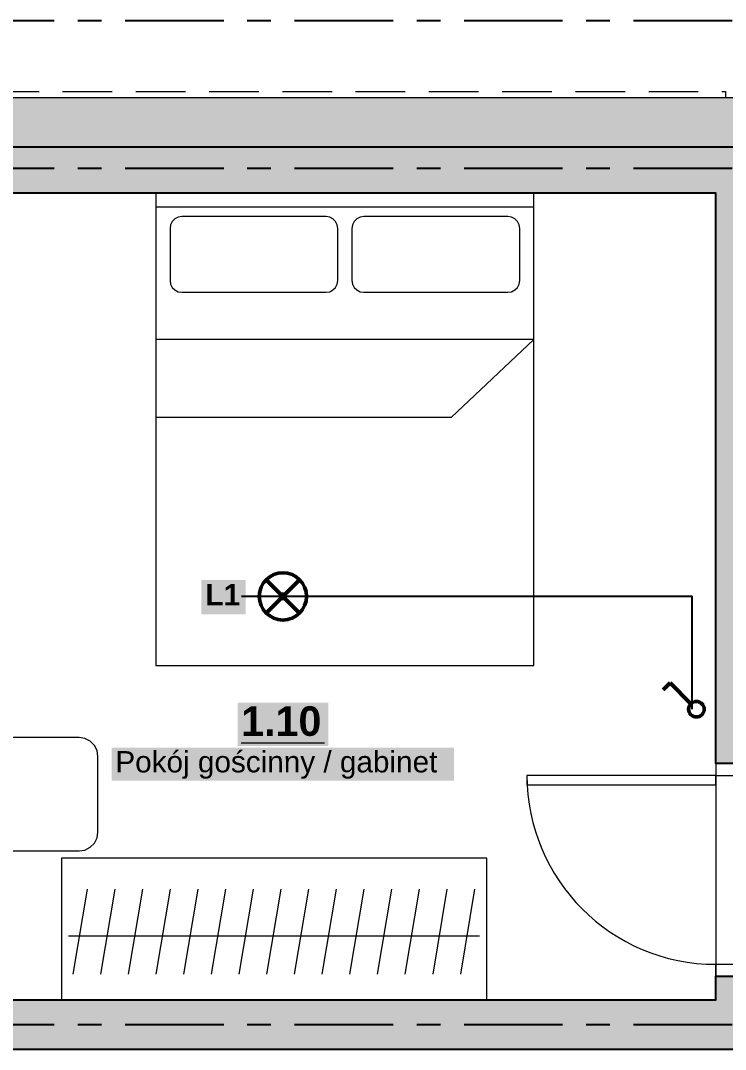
# Model space of a CAD drawing. Header units: metres. Extents: x -4.1 to 20.7, y -4.1 to 10.4.
# Drawn here: x 0.827 to 3.81, y 5.02 to 9.375 of the extents above; entities that cross this region are included whole.
import ezdxf

# ---------------------------------------------------------------- set-up
doc = ezdxf.new("R2010")
doc.units = ezdxf.units.M
doc.linetypes.add('KRESKOWA', pattern=[5.25, 4.2, -1.05])
doc.linetypes.add('PUNKTOWA', pattern=[10.5, 8.4, -1.05, 0, -1.05])
doc.layers.add('A-MASKA', color=7, linetype='Continuous', lineweight=18)
doc.layers.add('E-OPISY', color=2, linetype='Continuous', lineweight=25)
for name, color, linetype, lineweight, true_color in [('E-LACZNIKI', 30, 'Continuous', 35, 0xd06000), ('E-OSWIETLENIE', 30, 'Continuous', 35, 0xd06000), ('E-TRASY', 8, 'Continuous', 25, 0x606060), ('I-OSIE', 8, 'PUNKTOWA', 18, 0x7a7a7a), ('I-PODKLAD', 8, 'Continuous', 18, 0x9a9a9a), ('I-PODKLAD-SCIANY', 8, 'Continuous', 25, 0x6e6e6e), ('I-PODKLAD-WYPELN', 254, 'Continuous', 18, 0xe6e6e6), ('I-POMIESZCZENIA', 8, 'Continuous', 25, 0x4a4a4a)]:
    doc.layers.add(name, color=color, linetype=linetype, lineweight=lineweight, true_color=true_color)
doc.styles.add('PL_ARIAL', font='arial.ttf')
doc.styles.add('PL_ARIAL_B', font='arialbd.ttf')

msp = doc.modelspace()

# ---------------------------------------------------------------- hatches: boundary and pattern name
at = {"layer": 'A-MASKA', "true_color": 0xffffff}
for points in [[(1.5923, 6.862), (1.78, 6.862), (1.78, 7.0068), (1.5923, 7.0068)], [(1.7457, 6.3045), (2.1293, 6.3045), (2.1293, 6.487), (1.7457, 6.487)], [(1.2135, 6.1577), (2.6615, 6.1577), (2.6615, 6.2975), (1.2135, 6.2975)]]:
    msp.add_hatch(color=7, dxfattribs=at).paths.add_polyline_path(points)
at = {"layer": 'E-OPISY', "true_color": 0x000000}
msp.add_hatch(color=7, dxfattribs=at).paths.add_polyline_path([(1.955, 6.9375), (1.9544, 6.942), (1.9527, 6.9463), (1.9499, 6.9499), (1.9463, 6.9527), (1.942, 6.9544), (1.9375, 6.955), (1.933, 6.9544), (1.9287, 6.9527), (1.9251, 6.9499), (1.9223, 6.9463), (1.9206, 6.942), (1.92, 6.9375), (1.9206, 6.933), (1.9223, 6.9287), (1.9251, 6.9251), (1.9287, 6.9223), (1.933, 6.9206), (1.9375, 6.92), (1.942, 6.9206), (1.9463, 6.9223), (1.9499, 6.9251), (1.9527, 6.9287), (1.9544, 6.933)])
at = {"layer": 'I-PODKLAD-WYPELN', "true_color": 0xe4e4e4}
h = msp.add_hatch(color=7, dxfattribs=at)
h.paths.add_polyline_path([(4.25, 6.5), (4.25, 6.365), (4.25, 6.365), (4.25, 6.365), (4.25, 6.35), (4.25, 6.35), (4.25, 6.35), (3.98, 6.35), (3.98, 6.35), (3.98, 6.35), (3.98, 6.23), (3.965, 6.23), (3.77, 6.23), (3.77, 8.645), (0.105, 8.645), (0.105, 8.645), (0.105, 8.645), (0.105, 8.645), (0.105, 8.645), (0.105, 8.645), (0.105, 7.6), (0.105, 7.6), (0.105, 7.6), (-0.09, 7.6), (-0.09, 7.6), (-0.09, 7.6), (-0.09, 7.6), (-0.09, 7.6), (-0.3, 7.6), (-0.3, 7.6), (-0.3, 7.6), (-0.3, 9.05), (-0.3, 9.05), (-0.3, 9.05), (-0.3, 9.05), (4.3, 9.05), (4.3, 8.84), (4.3, 8.84), (4.3, 8.84), (4.3, 8.84), (4.3, 8.645), (4.3, 8.645), (4.3, 8.645), (3.98, 8.645), (3.98, 6.5), (3.98, 6.5), (3.98, 6.5), (3.98, 6.5), (3.98, 6.5), (4.25, 6.5), (4.25, 6.5), (4.25, 6.5), (4.25, 6.5)])
h.paths.add_polyline_path([(0.09, 8.66), (0.09, 8.66), (0.0983, 8.6517)], flags=0)
h.paths.add_polyline_path([(-0.09, 8.66), (-0.09, 8.66), (-0.09, 8.66), (-0.09, 8.66), (-0.09, 8.66)], flags=0)
h.paths.add_polyline_path([(-0.09, 8.84), (-0.09, 8.84), (-0.09, 8.84), (-0.09, 8.84), (-0.09, 8.84), (-0.09, 8.84)], flags=0)
msp.add_hatch(color=7, dxfattribs=at).paths.add_polyline_path([(3.77, 5.23), (3.77, 5.33), (3.965, 5.33), (3.98, 5.33), (3.98, 5.23), (4.2, 5.23), (4.2, 5.23), (4.2, 5.23), (4.2, 5.23), (4.2, 5.23), (4.2, 5.035), (4.2, 5.035), (4.2, 5.035), (4.2, 5.02), (4.2, 5.02), (4.2, 5.02), (0.105, 5.02), (0.105, 5.02), (0.105, 5.02), (0.105, 3.6), (0.105, 3.6), (0.105, 3.6), (-0.09, 3.6), (-0.09, 3.6), (-0.09, 3.6), (-0.09, 3.6), (-0.09, 3.6), (-0.3, 3.6), (-0.3, 3.6), (-0.3, 3.6), (-0.3, 5.8), (-0.3, 5.8), (-0.3, 5.8), (-0.09, 5.8), (-0.09, 5.8), (-0.09, 5.8), (-0.09, 5.8), (-0.09, 5.8), (0.105, 5.8), (0.105, 5.8), (0.105, 5.8), (0.105, 5.23), (0.105, 5.23), (0.105, 5.23), (0.105, 5.23), (0.105, 5.23)])

# ---------------------------------------------------------------- linework, layer by layer
at = {"layer": 'E-LACZNIKI', "lineweight": 50, "ltscale": 0.05}
for points in [[(3.5761, 6.5714), (3.5464, 6.5417)], [(3.6642, 6.4833), (3.5761, 6.5714)]]:
    msp.add_lwpolyline(points, dxfattribs=at)
msp.add_circle((3.6875, 6.46), 0.033, dxfattribs=at)
at = {"layer": 'E-OPISY', "lineweight": 25, "ltscale": 0.05}
msp.add_lwpolyline([(1.9375, 6.9375), (1.7625, 6.9375)], dxfattribs=at)
at = {"layer": 'E-OSWIETLENIE', "lineweight": 50, "ltscale": 0.05}
for points in [[(1.8668, 6.8668), (2.0082, 7.0082)], [(1.8668, 7.0082), (2.0082, 6.8668)]]:
    msp.add_lwpolyline(points, dxfattribs=at)
msp.add_circle((1.9375, 6.9375), 0.1, dxfattribs=at)
at = {"layer": 'E-TRASY', "linetype": 'Continuous', "lineweight": 25, "ltscale": 0.05, "flags": 128}
msp.add_lwpolyline([(3.67, 6.46), (3.67, 6.9375), (1.9375, 6.9375)], dxfattribs=at)
at = {"layer": 'I-OSIE', "linetype": 'PUNKTOWA', "lineweight": 25, "ltscale": 0.049657, "flags": 128}
for points in [[(-3.75, 9.375), (20.6514, 9.375)], [(-3.75, 8.75), (20.6514, 8.75)], [(-3.75, 5.125), (20.6514, 5.125)]]:
    msp.add_lwpolyline(points, dxfattribs=at)
at = {"layer": 'I-PODKLAD', "linetype": 'KRESKOWA', "lineweight": 13, "ltscale": 0.05, "flags": 128}
msp.add_lwpolyline([(-0.325, 5.4455), (-0.325, 9.075), (3.81, 9.075), (3.81, 9.0505)], dxfattribs=at)
at = {"layer": 'I-PODKLAD', "lineweight": 13, "ltscale": 0.05, "true_color": 0xb8b8b8}
for points in [[(3, 8.645), (1.4, 8.645), (1.4, 6.645), (3, 6.645)], [(1.51, 8.545), (1.4945, 8.5426), (1.4806, 8.5355), (1.4695, 8.5244), (1.4624, 8.5105), (1.46, 8.495), (1.46, 8.275), (1.4624, 8.2595), (1.4695, 8.2456), (1.4806, 8.2345), (1.4945, 8.2274), (1.51, 8.225), (2.12, 8.225), (2.1355, 8.2274), (2.1494, 8.2345), (2.1605, 8.2456), (2.1676, 8.2595), (2.17, 8.275), (2.17, 8.495), (2.1676, 8.5105), (2.1605, 8.5244), (2.1494, 8.5355), (2.1355, 8.5426), (2.12, 8.545)], [(2.28, 8.545), (2.2645, 8.5426), (2.2506, 8.5355), (2.2395, 8.5244), (2.2324, 8.5105), (2.23, 8.495), (2.23, 8.275), (2.2324, 8.2595), (2.2395, 8.2456), (2.2506, 8.2345), (2.2645, 8.2274), (2.28, 8.225), (2.89, 8.225), (2.9055, 8.2274), (2.9194, 8.2345), (2.9305, 8.2456), (2.9376, 8.2595), (2.94, 8.275), (2.94, 8.495), (2.9376, 8.5105), (2.9305, 8.5244), (2.9194, 8.5355), (2.9055, 8.5426), (2.89, 8.545)], [(1.155, 6.26), (1.1511, 6.2847), (1.1397, 6.307), (1.122, 6.3247), (1.0997, 6.3361), (1.075, 6.34), (0.775, 6.34), (0.7503, 6.3361), (0.728, 6.3247), (0.7103, 6.307), (0.6989, 6.2847), (0.695, 6.26), (0.695, 5.94), (0.6989, 5.9153), (0.7103, 5.893), (0.728, 5.8753), (0.7503, 5.8639), (0.775, 5.86), (1.075, 5.86), (1.0997, 5.8639), (1.122, 5.8753), (1.1397, 5.893), (1.1511, 5.9153), (1.155, 5.94)], [(1, 5.23), (2.8, 5.23), (2.8, 5.83), (1, 5.83)]]:
    msp.add_lwpolyline(points, close=True, dxfattribs=at)
for points in [[(3, 8.585), (1.4, 8.585)], [(3, 8.025), (1.4, 8.025)], [(3, 8.025), (2.65, 7.695), (1.4, 7.695)], [(1.05, 5.338), (1.11, 5.698)], [(1.1671, 5.338), (1.2271, 5.698)], [(1.2843, 5.338), (1.3443, 5.698)], [(1.4014, 5.338), (1.4614, 5.698)], [(1.5186, 5.338), (1.5786, 5.698)], [(1.6357, 5.338), (1.6957, 5.698)], [(1.7529, 5.338), (1.8129, 5.698)], [(1.87, 5.338), (1.93, 5.698)], [(1.9871, 5.338), (2.0471, 5.698)], [(2.1043, 5.338), (2.1643, 5.698)], [(2.2214, 5.338), (2.2814, 5.698)], [(2.3386, 5.338), (2.3986, 5.698)], [(2.4557, 5.338), (2.5157, 5.698)], [(2.5729, 5.338), (2.6329, 5.698)], [(2.69, 5.338), (2.75, 5.698)], [(1.03, 5.5), (2.77, 5.5)]]:
    msp.add_lwpolyline(points, dxfattribs=at)
at = {"layer": 'I-PODKLAD', "lineweight": 18, "ltscale": 0.05}
for points in [[(3.77, 6.23), (3.77, 6.18), (3.98, 6.18), (3.98, 6.23)], [(3.77, 6.18), (2.97, 6.18), (2.97, 6.14), (3.77, 6.14)], [(3.77, 5.33), (3.77, 5.38), (3.98, 5.38), (3.98, 5.33)]]:
    msp.add_lwpolyline(points, close=True, dxfattribs=at)
at = {"layer": 'I-PODKLAD', "lineweight": 13, "ltscale": 0.05}
msp.add_lwpolyline([(3.77, 6.2295), (3.77, 5.3305)], dxfattribs=at)
msp.add_arc((3.77, 6.18), 0.8, -180, -90, dxfattribs=at)
at = {"layer": 'I-PODKLAD-SCIANY', "lineweight": 13, "ltscale": 0.05}
msp.add_lwpolyline([(-0.3, 9.05), (4.3, 9.05), (4.3, 9.05), (4.3, 9.05), (4.3, 8.84), (4.3, 8.84), (4.3, 8.84), (-0.09, 8.84)], dxfattribs=at)
at = {"layer": 'I-PODKLAD-SCIANY', "lineweight": 25, "ltscale": 0.05}
for points in [[(-0.09, 8.84), (4.3, 8.84)], [(3.98, 6.23), (3.77, 6.23), (3.77, 6.23), (3.77, 6.23), (3.77, 8.645), (3.77, 8.645), (3.77, 8.645), (3.77, 8.645), (3.77, 8.645), (3.77, 8.645), (3.77, 8.645), (3.77, 8.645), (3.77, 8.645), (3.77, 8.645), (3.77, 8.645), (3.77, 8.645), (3.77, 8.645), (3.77, 8.645), (3.77, 8.645), (3.77, 8.645), (3.77, 8.645), (0.105, 8.645)], [(0.105, 5.23), (3.77, 5.23), (3.77, 5.23), (3.77, 5.23), (3.77, 5.23), (3.77, 5.23), (3.77, 5.23), (3.77, 5.23), (3.77, 5.23), (3.77, 5.23), (3.77, 5.23), (3.77, 5.23), (3.77, 5.23), (3.77, 5.23), (3.77, 5.23), (3.77, 5.23), (3.77, 5.23), (3.77, 5.23), (3.77, 5.33), (3.77, 5.33), (3.77, 5.33), (3.98, 5.33)], [(4.2, 5.02), (0.105, 5.02)]]:
    msp.add_lwpolyline(points, dxfattribs=at)
at = {"layer": 'I-POMIESZCZENIA', "lineweight": 18, "ltscale": 0.05}
msp.add_lwpolyline([(1.7607, 6.317), (2.1143, 6.317)], dxfattribs=at)

# ---------------------------------------------------------------- texts
at = {"layer": 'E-OPISY', "style": 'PL_ARIAL_B'}
msp.add_text('L1', height=0.09, dxfattribs=at).set_placement((1.6098, 6.8993))
at = {"layer": 'I-POMIESZCZENIA'}
for s, height, style, p in [('1.10', 0.125, 'PL_ARIAL_B', (1.7607, 6.347)), ('Pokój gościnny / gabinet', 0.09, 'PL_ARIAL', (1.2285, 6.1925))]:
    msp.add_text(s, height=height, dxfattribs=dict(at, style=style)).set_placement(p)

doc.saveas('drawing.dxf')
